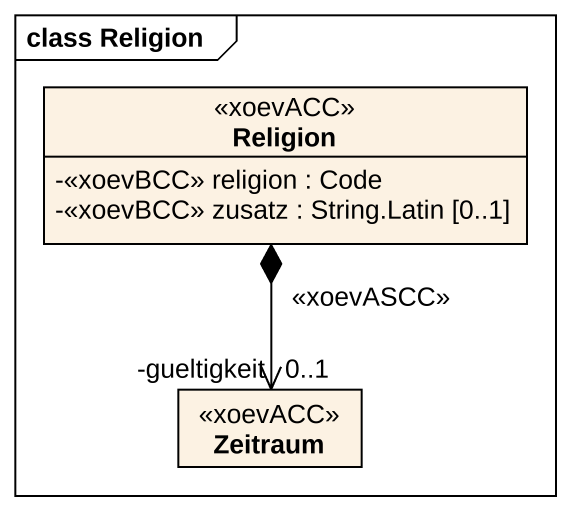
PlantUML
@startuml
mainframe class Religion
hide circle
hide empty members
skinparam classAttributeIconSize 0
class Religion <<xoevACC>> {
  -<<xoevBCC>> religion : Code
  -<<xoevBCC>> zusatz : String.Latin [0..1]
}
class Zeitraum <<xoevACC>>
Religion *--> "-gueltigkeit\n0..1" Zeitraum : <<xoevASCC>>
@enduml
